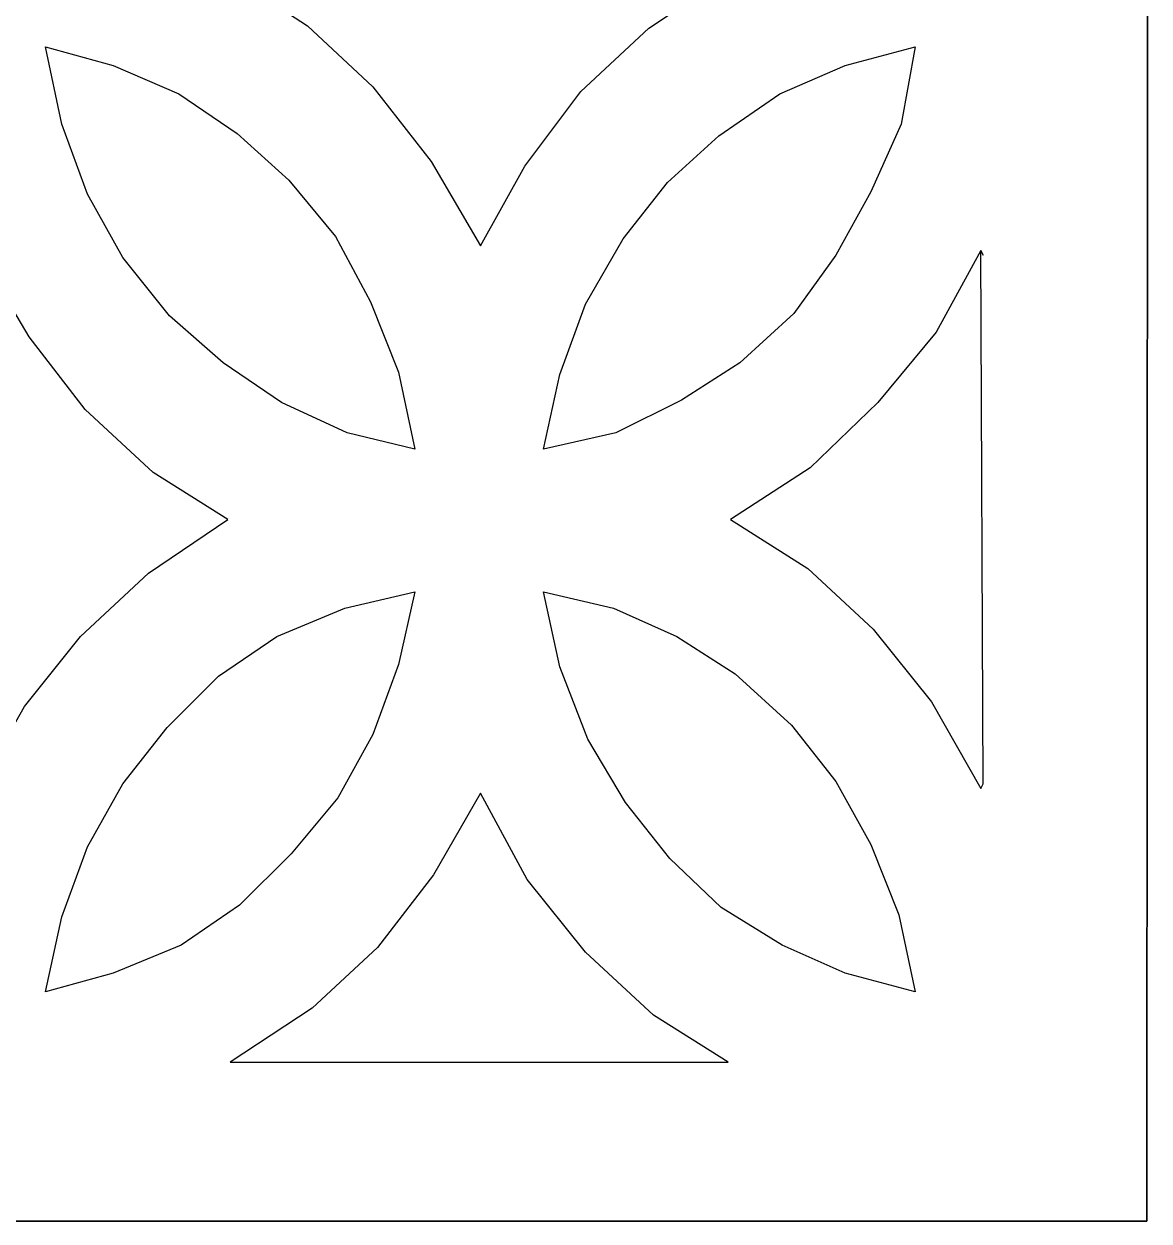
# Model space of a CAD drawing. Header units: centimetres. Extents: x -27 to -19.59, y 0.34 to 7.41.
# Drawn here: x -21.517 to -19.586, y 0.343 to 2.398 of the extents above; entities that cross this region are included whole.
import ezdxf

# ---------------------------------------------------------------- set-up
doc = ezdxf.new("R2010")
doc.units = ezdxf.units.CM
doc.header["$MEASUREMENT"] = 0
doc.layers.add('layer 1', color=7, linetype='Continuous')

msp = doc.modelspace()

# ---------------------------------------------------------------- linework, layer by layer
at = {"layer": 'layer 1', "color": 250}
for points, knots in [([(-19.58969, 0.34319), (-19.58969, 0.34319), (-26.99913, 0.34319), (-26.99913, 0.34319), (-26.99913, 0.34319), (-26.99913, 0.34319), (-26.99913, 7.40743), (-26.99913, 7.40743), (-26.99913, 7.40743), (-26.99913, 7.40743), (-19.58568, 7.40743), (-19.58568, 7.40743), (-19.58568, 7.40743), (-19.58568, 7.40743), (-19.58969, 0.34319), (-19.58969, 0.34319)], [0, 0, 0, 0, 0.2, 0.2, 0.2, 0.2, 0.4, 0.4, 0.4, 0.4, 0.6, 0.6, 0.6, 0.6, 1, 1, 1, 1]), ([(-19.58568, 7.40743), (-19.58568, 7.40743), (-19.58969, 0.34319), (-19.58969, 0.34319), (-19.58969, 0.34319), (-19.58969, 0.34319), (-19.58568, 7.40743), (-19.58568, 7.40743)], [0, 0, 0, 0, 0.3333333, 0.3333333, 0.3333333, 0.3333333, 1, 1, 1, 1]), ([(-20.31217, 2.47851), (-20.31217, 2.47851), (-20.44463, 2.39021), (-20.44463, 2.39021), (-20.44463, 2.39021), (-20.44463, 2.39021), (-20.56103, 2.28184), (-20.56103, 2.28184), (-20.56103, 2.28184), (-20.56103, 2.28184), (-20.65736, 2.15341), (-20.65736, 2.15341), (-20.65736, 2.15341), (-20.65736, 2.15341), (-20.7336, 2.01693), (-20.7336, 2.01693), (-20.7336, 2.01693), (-20.7336, 2.01693), (-20.81791, 2.16144), (-20.81791, 2.16144), (-20.81791, 2.16144), (-20.81791, 2.16144), (-20.91826, 2.28987), (-20.91826, 2.28987), (-20.91826, 2.28987), (-20.91826, 2.28987), (-21.03064, 2.39423), (-21.03064, 2.39423), (-21.03064, 2.39423), (-21.03064, 2.39423), (-21.15908, 2.47851), (-21.15908, 2.47851), (-21.15908, 2.47851), (-21.15908, 2.47851), (-21.02261, 2.56682), (-21.02261, 2.56682), (-21.02261, 2.56682), (-21.02261, 2.56682), (-20.91023, 2.67519), (-20.91023, 2.67519), (-20.91023, 2.67519), (-20.91023, 2.67519), (-20.81389, 2.80363), (-20.81389, 2.80363), (-20.81389, 2.80363), (-20.81389, 2.80363), (-20.7336, 2.9401), (-20.7336, 2.9401), (-20.7336, 2.9401), (-20.7336, 2.9401), (-20.65334, 2.7956), (-20.65334, 2.7956), (-20.65334, 2.7956), (-20.65334, 2.7956), (-20.553, 2.66716), (-20.553, 2.66716), (-20.553, 2.66716), (-20.553, 2.66716), (-20.4366, 2.56281), (-20.4366, 2.56281), (-20.4366, 2.56281), (-20.4366, 2.56281), (-20.31217, 2.47851), (-20.31217, 2.47851)], [0, 0, 0, 0, 0.0588235, 0.0588235, 0.0588235, 0.0588235, 0.1176471, 0.1176471, 0.1176471, 0.1176471, 0.1764706, 0.1764706, 0.1764706, 0.1764706, 0.2352941, 0.2352941, 0.2352941, 0.2352941, 0.2941176, 0.2941176, 0.2941176, 0.2941176, 0.3529412, 0.3529412, 0.3529412, 0.3529412, 0.4117647, 0.4117647, 0.4117647, 0.4117647, 0.4705882, 0.4705882, 0.4705882, 0.4705882, 0.5294118, 0.5294118, 0.5294118, 0.5294118, 0.5882353, 0.5882353, 0.5882353, 0.5882353, 0.6470588, 0.6470588, 0.6470588, 0.6470588, 0.7058824, 0.7058824, 0.7058824, 0.7058824, 0.7647059, 0.7647059, 0.7647059, 0.7647059, 0.8235294, 0.8235294, 0.8235294, 0.8235294, 0.8823529, 0.8823529, 0.8823529, 0.8823529, 1, 1, 1, 1]), ([(-21.48018, 2.3581), (-21.48018, 2.3581), (-21.45209, 2.22565), (-21.45209, 2.22565), (-21.45209, 2.22565), (-21.45209, 2.22565), (-21.40794, 2.10523), (-21.40794, 2.10523), (-21.40794, 2.10523), (-21.40794, 2.10523), (-21.34772, 1.99686), (-21.34772, 1.99686), (-21.34772, 1.99686), (-21.34772, 1.99686), (-21.26745, 1.89651), (-21.26745, 1.89651), (-21.26745, 1.89651), (-21.26745, 1.89651), (-21.17514, 1.81624), (-21.17514, 1.81624), (-21.17514, 1.81624), (-21.17514, 1.81624), (-21.07479, 1.74801), (-21.07479, 1.74801), (-21.07479, 1.74801), (-21.07479, 1.74801), (-20.96241, 1.69583), (-20.96241, 1.69583), (-20.96241, 1.69583), (-20.96241, 1.69583), (-20.846, 1.66773), (-20.846, 1.66773), (-20.846, 1.66773), (-20.846, 1.66773), (-20.8741, 1.80019), (-20.8741, 1.80019), (-20.8741, 1.80019), (-20.8741, 1.80019), (-20.92227, 1.9206), (-20.92227, 1.9206), (-20.92227, 1.9206), (-20.92227, 1.9206), (-20.98247, 2.03298), (-20.98247, 2.03298), (-20.98247, 2.03298), (-20.98247, 2.03298), (-21.06275, 2.12933), (-21.06275, 2.12933), (-21.06275, 2.12933), (-21.06275, 2.12933), (-21.15105, 2.20959), (-21.15105, 2.20959), (-21.15105, 2.20959), (-21.15105, 2.20959), (-21.25138, 2.27782), (-21.25138, 2.27782), (-21.25138, 2.27782), (-21.25138, 2.27782), (-21.36379, 2.32599), (-21.36379, 2.32599), (-21.36379, 2.32599), (-21.36379, 2.32599), (-21.48018, 2.3581), (-21.48018, 2.3581)], [0, 0, 0, 0, 0.0588235, 0.0588235, 0.0588235, 0.0588235, 0.1176471, 0.1176471, 0.1176471, 0.1176471, 0.1764706, 0.1764706, 0.1764706, 0.1764706, 0.2352941, 0.2352941, 0.2352941, 0.2352941, 0.2941176, 0.2941176, 0.2941176, 0.2941176, 0.3529412, 0.3529412, 0.3529412, 0.3529412, 0.4117647, 0.4117647, 0.4117647, 0.4117647, 0.4705882, 0.4705882, 0.4705882, 0.4705882, 0.5294118, 0.5294118, 0.5294118, 0.5294118, 0.5882353, 0.5882353, 0.5882353, 0.5882353, 0.6470588, 0.6470588, 0.6470588, 0.6470588, 0.7058824, 0.7058824, 0.7058824, 0.7058824, 0.7647059, 0.7647059, 0.7647059, 0.7647059, 0.8235294, 0.8235294, 0.8235294, 0.8235294, 0.8823529, 0.8823529, 0.8823529, 0.8823529, 1, 1, 1, 1]), ([(-19.98706, 2.3581), (-19.98706, 2.3581), (-20.10747, 2.32599), (-20.10747, 2.32599), (-20.10747, 2.32599), (-20.10747, 2.32599), (-20.21984, 2.27782), (-20.21984, 2.27782), (-20.21984, 2.27782), (-20.21984, 2.27782), (-20.32421, 2.20558), (-20.32421, 2.20558), (-20.32421, 2.20558), (-20.32421, 2.20558), (-20.41251, 2.1253), (-20.41251, 2.1253), (-20.41251, 2.1253), (-20.41251, 2.1253), (-20.48878, 2.02897), (-20.48878, 2.02897), (-20.48878, 2.02897), (-20.48878, 2.02897), (-20.553, 1.91659), (-20.553, 1.91659), (-20.553, 1.91659), (-20.553, 1.91659), (-20.59715, 1.79617), (-20.59715, 1.79617), (-20.59715, 1.79617), (-20.59715, 1.79617), (-20.62525, 1.66773), (-20.62525, 1.66773), (-20.62525, 1.66773), (-20.62525, 1.66773), (-20.50082, 1.69583), (-20.50082, 1.69583), (-20.50082, 1.69583), (-20.50082, 1.69583), (-20.38843, 1.75202), (-20.38843, 1.75202), (-20.38843, 1.75202), (-20.38843, 1.75202), (-20.28809, 1.81624), (-20.28809, 1.81624), (-20.28809, 1.81624), (-20.28809, 1.81624), (-20.19578, 1.90053), (-20.19578, 1.90053), (-20.19578, 1.90053), (-20.19578, 1.90053), (-20.12352, 2.00088), (-20.12352, 2.00088), (-20.12352, 2.00088), (-20.12352, 2.00088), (-20.06332, 2.10925), (-20.06332, 2.10925), (-20.06332, 2.10925), (-20.06332, 2.10925), (-20.01114, 2.22565), (-20.01114, 2.22565), (-20.01114, 2.22565), (-20.01114, 2.22565), (-19.98706, 2.3581), (-19.98706, 2.3581)], [0, 0, 0, 0, 0.0588235, 0.0588235, 0.0588235, 0.0588235, 0.1176471, 0.1176471, 0.1176471, 0.1176471, 0.1764706, 0.1764706, 0.1764706, 0.1764706, 0.2352941, 0.2352941, 0.2352941, 0.2352941, 0.2941176, 0.2941176, 0.2941176, 0.2941176, 0.3529412, 0.3529412, 0.3529412, 0.3529412, 0.4117647, 0.4117647, 0.4117647, 0.4117647, 0.4705882, 0.4705882, 0.4705882, 0.4705882, 0.5294118, 0.5294118, 0.5294118, 0.5294118, 0.5882353, 0.5882353, 0.5882353, 0.5882353, 0.6470588, 0.6470588, 0.6470588, 0.6470588, 0.7058824, 0.7058824, 0.7058824, 0.7058824, 0.7647059, 0.7647059, 0.7647059, 0.7647059, 0.8235294, 0.8235294, 0.8235294, 0.8235294, 0.8823529, 0.8823529, 0.8823529, 0.8823529, 1, 1, 1, 1]), ([(-21.59658, 2.0089), (-21.59658, 2.0089), (-21.50828, 1.86039), (-21.50828, 1.86039), (-21.50828, 1.86039), (-21.50828, 1.86039), (-21.41195, 1.73597), (-21.41195, 1.73597), (-21.41195, 1.73597), (-21.41195, 1.73597), (-21.29555, 1.62761), (-21.29555, 1.62761), (-21.29555, 1.62761), (-21.29555, 1.62761), (-21.16711, 1.54732), (-21.16711, 1.54732), (-21.16711, 1.54732), (-21.16711, 1.54732), (-21.30357, 1.455), (-21.30357, 1.455), (-21.30357, 1.455), (-21.30357, 1.455), (-21.41998, 1.34663), (-21.41998, 1.34663), (-21.41998, 1.34663), (-21.41998, 1.34663), (-21.5163, 1.22622), (-21.5163, 1.22622), (-21.5163, 1.22622), (-21.5163, 1.22622), (-21.59658, 1.08573), (-21.59658, 1.08573), (-21.59658, 1.08573), (-21.59658, 1.08573), (-21.67686, 1.23425), (-21.67686, 1.23425), (-21.67686, 1.23425), (-21.67686, 1.23425), (-21.7772, 1.35867), (-21.7772, 1.35867), (-21.7772, 1.35867), (-21.7772, 1.35867), (-21.8936, 1.46303), (-21.8936, 1.46303), (-21.8936, 1.46303), (-21.8936, 1.46303), (-22.01803, 1.54732), (-22.01803, 1.54732), (-22.01803, 1.54732), (-22.01803, 1.54732), (-21.88557, 1.63564), (-21.88557, 1.63564), (-21.88557, 1.63564), (-21.88557, 1.63564), (-21.76515, 1.74801), (-21.76515, 1.74801), (-21.76515, 1.74801), (-21.76515, 1.74801), (-21.66883, 1.86842), (-21.66883, 1.86842), (-21.66883, 1.86842), (-21.66883, 1.86842), (-21.59658, 2.0089), (-21.59658, 2.0089)], [0, 0, 0, 0, 0.0588235, 0.0588235, 0.0588235, 0.0588235, 0.1176471, 0.1176471, 0.1176471, 0.1176471, 0.1764706, 0.1764706, 0.1764706, 0.1764706, 0.2352941, 0.2352941, 0.2352941, 0.2352941, 0.2941176, 0.2941176, 0.2941176, 0.2941176, 0.3529412, 0.3529412, 0.3529412, 0.3529412, 0.4117647, 0.4117647, 0.4117647, 0.4117647, 0.4705882, 0.4705882, 0.4705882, 0.4705882, 0.5294118, 0.5294118, 0.5294118, 0.5294118, 0.5882353, 0.5882353, 0.5882353, 0.5882353, 0.6470588, 0.6470588, 0.6470588, 0.6470588, 0.7058824, 0.7058824, 0.7058824, 0.7058824, 0.7647059, 0.7647059, 0.7647059, 0.7647059, 0.8235294, 0.8235294, 0.8235294, 0.8235294, 0.8823529, 0.8823529, 0.8823529, 0.8823529, 1, 1, 1, 1]), ([(-19.87066, 2.00088), (-19.87066, 2.00088), (-19.87467, 2.0089), (-19.87467, 2.0089), (-19.87467, 2.0089), (-19.87467, 2.0089), (-19.87066, 1.09376), (-19.87066, 1.09376), (-19.87066, 1.09376), (-19.87066, 1.09376), (-19.87467, 1.08573), (-19.87467, 1.08573), (-19.87467, 1.08573), (-19.87467, 1.08573), (-19.95896, 1.23425), (-19.95896, 1.23425), (-19.95896, 1.23425), (-19.95896, 1.23425), (-20.05931, 1.35867), (-20.05931, 1.35867), (-20.05931, 1.35867), (-20.05931, 1.35867), (-20.17169, 1.46303), (-20.17169, 1.46303), (-20.17169, 1.46303), (-20.17169, 1.46303), (-20.30415, 1.54732), (-20.30415, 1.54732), (-20.30415, 1.54732), (-20.30415, 1.54732), (-20.16768, 1.63564), (-20.16768, 1.63564), (-20.16768, 1.63564), (-20.16768, 1.63564), (-20.05128, 1.74801), (-20.05128, 1.74801), (-20.05128, 1.74801), (-20.05128, 1.74801), (-19.95093, 1.86842), (-19.95093, 1.86842), (-19.95093, 1.86842), (-19.95093, 1.86842), (-19.87467, 2.0089), (-19.87467, 2.0089), (-19.87467, 2.0089), (-19.87467, 2.0089), (-19.87066, 2.00088), (-19.87066, 2.00088)], [0, 0, 0, 0, 0.0769231, 0.0769231, 0.0769231, 0.0769231, 0.1538462, 0.1538462, 0.1538462, 0.1538462, 0.2307692, 0.2307692, 0.2307692, 0.2307692, 0.3076923, 0.3076923, 0.3076923, 0.3076923, 0.3846154, 0.3846154, 0.3846154, 0.3846154, 0.4615385, 0.4615385, 0.4615385, 0.4615385, 0.5384615, 0.5384615, 0.5384615, 0.5384615, 0.6153846, 0.6153846, 0.6153846, 0.6153846, 0.6923077, 0.6923077, 0.6923077, 0.6923077, 0.7692308, 0.7692308, 0.7692308, 0.7692308, 0.8461538, 0.8461538, 0.8461538, 0.8461538, 1, 1, 1, 1]), ([(-20.846, 1.42289), (-20.846, 1.42289), (-20.96642, 1.39479), (-20.96642, 1.39479), (-20.96642, 1.39479), (-20.96642, 1.39479), (-21.08282, 1.34663), (-21.08282, 1.34663), (-21.08282, 1.34663), (-21.08282, 1.34663), (-21.18316, 1.2784), (-21.18316, 1.2784), (-21.18316, 1.2784), (-21.18316, 1.2784), (-21.27146, 1.1901), (-21.27146, 1.1901), (-21.27146, 1.1901), (-21.27146, 1.1901), (-21.34772, 1.09376), (-21.34772, 1.09376), (-21.34772, 1.09376), (-21.34772, 1.09376), (-21.40794, 0.98539), (-21.40794, 0.98539), (-21.40794, 0.98539), (-21.40794, 0.98539), (-21.45209, 0.86499), (-21.45209, 0.86499), (-21.45209, 0.86499), (-21.45209, 0.86499), (-21.48018, 0.73654), (-21.48018, 0.73654), (-21.48018, 0.73654), (-21.48018, 0.73654), (-21.36379, 0.76865), (-21.36379, 0.76865), (-21.36379, 0.76865), (-21.36379, 0.76865), (-21.24737, 0.81681), (-21.24737, 0.81681), (-21.24737, 0.81681), (-21.24737, 0.81681), (-21.14703, 0.88504), (-21.14703, 0.88504), (-21.14703, 0.88504), (-21.14703, 0.88504), (-21.05873, 0.97335), (-21.05873, 0.97335), (-21.05873, 0.97335), (-21.05873, 0.97335), (-20.97846, 1.06968), (-20.97846, 1.06968), (-20.97846, 1.06968), (-20.97846, 1.06968), (-20.91826, 1.17805), (-20.91826, 1.17805), (-20.91826, 1.17805), (-20.91826, 1.17805), (-20.8741, 1.29846), (-20.8741, 1.29846), (-20.8741, 1.29846), (-20.8741, 1.29846), (-20.846, 1.42289), (-20.846, 1.42289)], [0, 0, 0, 0, 0.0588235, 0.0588235, 0.0588235, 0.0588235, 0.1176471, 0.1176471, 0.1176471, 0.1176471, 0.1764706, 0.1764706, 0.1764706, 0.1764706, 0.2352941, 0.2352941, 0.2352941, 0.2352941, 0.2941176, 0.2941176, 0.2941176, 0.2941176, 0.3529412, 0.3529412, 0.3529412, 0.3529412, 0.4117647, 0.4117647, 0.4117647, 0.4117647, 0.4705882, 0.4705882, 0.4705882, 0.4705882, 0.5294118, 0.5294118, 0.5294118, 0.5294118, 0.5882353, 0.5882353, 0.5882353, 0.5882353, 0.6470588, 0.6470588, 0.6470588, 0.6470588, 0.7058824, 0.7058824, 0.7058824, 0.7058824, 0.7647059, 0.7647059, 0.7647059, 0.7647059, 0.8235294, 0.8235294, 0.8235294, 0.8235294, 0.8823529, 0.8823529, 0.8823529, 0.8823529, 1, 1, 1, 1]), ([(-20.62525, 1.42289), (-20.62525, 1.42289), (-20.59715, 1.29445), (-20.59715, 1.29445), (-20.59715, 1.29445), (-20.59715, 1.29445), (-20.54899, 1.17002), (-20.54899, 1.17002), (-20.54899, 1.17002), (-20.54899, 1.17002), (-20.48477, 1.06165), (-20.48477, 1.06165), (-20.48477, 1.06165), (-20.48477, 1.06165), (-20.40851, 0.96532), (-20.40851, 0.96532), (-20.40851, 0.96532), (-20.40851, 0.96532), (-20.3202, 0.88105), (-20.3202, 0.88105), (-20.3202, 0.88105), (-20.3202, 0.88105), (-20.21583, 0.81681), (-20.21583, 0.81681), (-20.21583, 0.81681), (-20.21583, 0.81681), (-20.10747, 0.76865), (-20.10747, 0.76865), (-20.10747, 0.76865), (-20.10747, 0.76865), (-19.98706, 0.73654), (-19.98706, 0.73654), (-19.98706, 0.73654), (-19.98706, 0.73654), (-20.01516, 0.86899), (-20.01516, 0.86899), (-20.01516, 0.86899), (-20.01516, 0.86899), (-20.06332, 0.98941), (-20.06332, 0.98941), (-20.06332, 0.98941), (-20.06332, 0.98941), (-20.12352, 1.09778), (-20.12352, 1.09778), (-20.12352, 1.09778), (-20.12352, 1.09778), (-20.19979, 1.1941), (-20.19979, 1.1941), (-20.19979, 1.1941), (-20.19979, 1.1941), (-20.29612, 1.28241), (-20.29612, 1.28241), (-20.29612, 1.28241), (-20.29612, 1.28241), (-20.39647, 1.34663), (-20.39647, 1.34663), (-20.39647, 1.34663), (-20.39647, 1.34663), (-20.50484, 1.39479), (-20.50484, 1.39479), (-20.50484, 1.39479), (-20.50484, 1.39479), (-20.62525, 1.42289), (-20.62525, 1.42289)], [0, 0, 0, 0, 0.0588235, 0.0588235, 0.0588235, 0.0588235, 0.1176471, 0.1176471, 0.1176471, 0.1176471, 0.1764706, 0.1764706, 0.1764706, 0.1764706, 0.2352941, 0.2352941, 0.2352941, 0.2352941, 0.2941176, 0.2941176, 0.2941176, 0.2941176, 0.3529412, 0.3529412, 0.3529412, 0.3529412, 0.4117647, 0.4117647, 0.4117647, 0.4117647, 0.4705882, 0.4705882, 0.4705882, 0.4705882, 0.5294118, 0.5294118, 0.5294118, 0.5294118, 0.5882353, 0.5882353, 0.5882353, 0.5882353, 0.6470588, 0.6470588, 0.6470588, 0.6470588, 0.7058824, 0.7058824, 0.7058824, 0.7058824, 0.7647059, 0.7647059, 0.7647059, 0.7647059, 0.8235294, 0.8235294, 0.8235294, 0.8235294, 0.8823529, 0.8823529, 0.8823529, 0.8823529, 1, 1, 1, 1]), ([(-21.1631, 0.61612), (-21.1631, 0.61612), (-21.02261, 0.70844), (-21.02261, 0.70844), (-21.02261, 0.70844), (-21.02261, 0.70844), (-20.91023, 0.8128), (-20.91023, 0.8128), (-20.91023, 0.8128), (-20.91023, 0.8128), (-20.81389, 0.93722), (-20.81389, 0.93722), (-20.81389, 0.93722), (-20.81389, 0.93722), (-20.7336, 1.07771), (-20.7336, 1.07771), (-20.7336, 1.07771), (-20.7336, 1.07771), (-20.65334, 0.92919), (-20.65334, 0.92919), (-20.65334, 0.92919), (-20.65334, 0.92919), (-20.553, 0.80477), (-20.553, 0.80477), (-20.553, 0.80477), (-20.553, 0.80477), (-20.4366, 0.6964), (-20.4366, 0.6964), (-20.4366, 0.6964), (-20.4366, 0.6964), (-20.30816, 0.61612), (-20.30816, 0.61612), (-20.30816, 0.61612), (-20.30816, 0.61612), (-21.1631, 0.61612), (-21.1631, 0.61612)], [0, 0, 0, 0, 0.1, 0.1, 0.1, 0.1, 0.2, 0.2, 0.2, 0.2, 0.3, 0.3, 0.3, 0.3, 0.4, 0.4, 0.4, 0.4, 0.5, 0.5, 0.5, 0.5, 0.6, 0.6, 0.6, 0.6, 0.7, 0.7, 0.7, 0.7, 0.8, 0.8, 0.8, 0.8, 1, 1, 1, 1])]:
    msp.add_open_spline(points, degree=3, knots=knots, dxfattribs=at)
at = {"layer": 'layer 1', "color": 250, "lineweight": 30}
for points, knots in [([(-19.58969, 0.34319), (-19.58969, 0.34319), (-26.99913, 0.34319), (-26.99913, 0.34319), (-26.99913, 0.34319), (-26.99913, 0.34319), (-26.99913, 7.40743), (-26.99913, 7.40743), (-26.99913, 7.40743), (-26.99913, 7.40743), (-19.58568, 7.40743), (-19.58568, 7.40743)], [0, 0, 0, 0, 0.25, 0.25, 0.25, 0.25, 0.5, 0.5, 0.5, 0.5, 1, 1, 1, 1]), ([(-20.31217, 2.47851), (-20.31217, 2.47851), (-20.44463, 2.39021), (-20.44463, 2.39021), (-20.44463, 2.39021), (-20.44463, 2.39021), (-20.56103, 2.28184), (-20.56103, 2.28184), (-20.56103, 2.28184), (-20.56103, 2.28184), (-20.65736, 2.15341), (-20.65736, 2.15341), (-20.65736, 2.15341), (-20.65736, 2.15341), (-20.7336, 2.01693), (-20.7336, 2.01693), (-20.7336, 2.01693), (-20.7336, 2.01693), (-20.81791, 2.16144), (-20.81791, 2.16144), (-20.81791, 2.16144), (-20.81791, 2.16144), (-20.91826, 2.28987), (-20.91826, 2.28987), (-20.91826, 2.28987), (-20.91826, 2.28987), (-21.03064, 2.39423), (-21.03064, 2.39423), (-21.03064, 2.39423), (-21.03064, 2.39423), (-21.15908, 2.47851), (-21.15908, 2.47851), (-21.15908, 2.47851), (-21.15908, 2.47851), (-21.02261, 2.56682), (-21.02261, 2.56682), (-21.02261, 2.56682), (-21.02261, 2.56682), (-20.91023, 2.67519), (-20.91023, 2.67519), (-20.91023, 2.67519), (-20.91023, 2.67519), (-20.81389, 2.80363), (-20.81389, 2.80363), (-20.81389, 2.80363), (-20.81389, 2.80363), (-20.7336, 2.9401), (-20.7336, 2.9401), (-20.7336, 2.9401), (-20.7336, 2.9401), (-20.65334, 2.7956), (-20.65334, 2.7956), (-20.65334, 2.7956), (-20.65334, 2.7956), (-20.553, 2.66716), (-20.553, 2.66716), (-20.553, 2.66716), (-20.553, 2.66716), (-20.4366, 2.56281), (-20.4366, 2.56281), (-20.4366, 2.56281), (-20.4366, 2.56281), (-20.31217, 2.47851), (-20.31217, 2.47851)], [0, 0, 0, 0, 0.0588235, 0.0588235, 0.0588235, 0.0588235, 0.1176471, 0.1176471, 0.1176471, 0.1176471, 0.1764706, 0.1764706, 0.1764706, 0.1764706, 0.2352941, 0.2352941, 0.2352941, 0.2352941, 0.2941176, 0.2941176, 0.2941176, 0.2941176, 0.3529412, 0.3529412, 0.3529412, 0.3529412, 0.4117647, 0.4117647, 0.4117647, 0.4117647, 0.4705882, 0.4705882, 0.4705882, 0.4705882, 0.5294118, 0.5294118, 0.5294118, 0.5294118, 0.5882353, 0.5882353, 0.5882353, 0.5882353, 0.6470588, 0.6470588, 0.6470588, 0.6470588, 0.7058824, 0.7058824, 0.7058824, 0.7058824, 0.7647059, 0.7647059, 0.7647059, 0.7647059, 0.8235294, 0.8235294, 0.8235294, 0.8235294, 0.8823529, 0.8823529, 0.8823529, 0.8823529, 1, 1, 1, 1]), ([(-21.48018, 2.3581), (-21.48018, 2.3581), (-21.45209, 2.22565), (-21.45209, 2.22565), (-21.45209, 2.22565), (-21.45209, 2.22565), (-21.40794, 2.10523), (-21.40794, 2.10523), (-21.40794, 2.10523), (-21.40794, 2.10523), (-21.34772, 1.99686), (-21.34772, 1.99686), (-21.34772, 1.99686), (-21.34772, 1.99686), (-21.26745, 1.89651), (-21.26745, 1.89651), (-21.26745, 1.89651), (-21.26745, 1.89651), (-21.17514, 1.81624), (-21.17514, 1.81624), (-21.17514, 1.81624), (-21.17514, 1.81624), (-21.07479, 1.74801), (-21.07479, 1.74801), (-21.07479, 1.74801), (-21.07479, 1.74801), (-20.96241, 1.69583), (-20.96241, 1.69583), (-20.96241, 1.69583), (-20.96241, 1.69583), (-20.846, 1.66773), (-20.846, 1.66773), (-20.846, 1.66773), (-20.846, 1.66773), (-20.8741, 1.80019), (-20.8741, 1.80019), (-20.8741, 1.80019), (-20.8741, 1.80019), (-20.92227, 1.9206), (-20.92227, 1.9206), (-20.92227, 1.9206), (-20.92227, 1.9206), (-20.98247, 2.03298), (-20.98247, 2.03298), (-20.98247, 2.03298), (-20.98247, 2.03298), (-21.06275, 2.12933), (-21.06275, 2.12933), (-21.06275, 2.12933), (-21.06275, 2.12933), (-21.15105, 2.20959), (-21.15105, 2.20959), (-21.15105, 2.20959), (-21.15105, 2.20959), (-21.25138, 2.27782), (-21.25138, 2.27782), (-21.25138, 2.27782), (-21.25138, 2.27782), (-21.36379, 2.32599), (-21.36379, 2.32599), (-21.36379, 2.32599), (-21.36379, 2.32599), (-21.48018, 2.3581), (-21.48018, 2.3581)], [0, 0, 0, 0, 0.0588235, 0.0588235, 0.0588235, 0.0588235, 0.1176471, 0.1176471, 0.1176471, 0.1176471, 0.1764706, 0.1764706, 0.1764706, 0.1764706, 0.2352941, 0.2352941, 0.2352941, 0.2352941, 0.2941176, 0.2941176, 0.2941176, 0.2941176, 0.3529412, 0.3529412, 0.3529412, 0.3529412, 0.4117647, 0.4117647, 0.4117647, 0.4117647, 0.4705882, 0.4705882, 0.4705882, 0.4705882, 0.5294118, 0.5294118, 0.5294118, 0.5294118, 0.5882353, 0.5882353, 0.5882353, 0.5882353, 0.6470588, 0.6470588, 0.6470588, 0.6470588, 0.7058824, 0.7058824, 0.7058824, 0.7058824, 0.7647059, 0.7647059, 0.7647059, 0.7647059, 0.8235294, 0.8235294, 0.8235294, 0.8235294, 0.8823529, 0.8823529, 0.8823529, 0.8823529, 1, 1, 1, 1]), ([(-19.98706, 2.3581), (-19.98706, 2.3581), (-20.10747, 2.32599), (-20.10747, 2.32599), (-20.10747, 2.32599), (-20.10747, 2.32599), (-20.21984, 2.27782), (-20.21984, 2.27782), (-20.21984, 2.27782), (-20.21984, 2.27782), (-20.32421, 2.20558), (-20.32421, 2.20558), (-20.32421, 2.20558), (-20.32421, 2.20558), (-20.41251, 2.1253), (-20.41251, 2.1253), (-20.41251, 2.1253), (-20.41251, 2.1253), (-20.48878, 2.02897), (-20.48878, 2.02897), (-20.48878, 2.02897), (-20.48878, 2.02897), (-20.553, 1.91659), (-20.553, 1.91659), (-20.553, 1.91659), (-20.553, 1.91659), (-20.59715, 1.79617), (-20.59715, 1.79617), (-20.59715, 1.79617), (-20.59715, 1.79617), (-20.62525, 1.66773), (-20.62525, 1.66773), (-20.62525, 1.66773), (-20.62525, 1.66773), (-20.50082, 1.69583), (-20.50082, 1.69583), (-20.50082, 1.69583), (-20.50082, 1.69583), (-20.38843, 1.75202), (-20.38843, 1.75202), (-20.38843, 1.75202), (-20.38843, 1.75202), (-20.28809, 1.81624), (-20.28809, 1.81624), (-20.28809, 1.81624), (-20.28809, 1.81624), (-20.19578, 1.90053), (-20.19578, 1.90053), (-20.19578, 1.90053), (-20.19578, 1.90053), (-20.12352, 2.00088), (-20.12352, 2.00088), (-20.12352, 2.00088), (-20.12352, 2.00088), (-20.06332, 2.10925), (-20.06332, 2.10925), (-20.06332, 2.10925), (-20.06332, 2.10925), (-20.01114, 2.22565), (-20.01114, 2.22565), (-20.01114, 2.22565), (-20.01114, 2.22565), (-19.98706, 2.3581), (-19.98706, 2.3581)], [0, 0, 0, 0, 0.0588235, 0.0588235, 0.0588235, 0.0588235, 0.1176471, 0.1176471, 0.1176471, 0.1176471, 0.1764706, 0.1764706, 0.1764706, 0.1764706, 0.2352941, 0.2352941, 0.2352941, 0.2352941, 0.2941176, 0.2941176, 0.2941176, 0.2941176, 0.3529412, 0.3529412, 0.3529412, 0.3529412, 0.4117647, 0.4117647, 0.4117647, 0.4117647, 0.4705882, 0.4705882, 0.4705882, 0.4705882, 0.5294118, 0.5294118, 0.5294118, 0.5294118, 0.5882353, 0.5882353, 0.5882353, 0.5882353, 0.6470588, 0.6470588, 0.6470588, 0.6470588, 0.7058824, 0.7058824, 0.7058824, 0.7058824, 0.7647059, 0.7647059, 0.7647059, 0.7647059, 0.8235294, 0.8235294, 0.8235294, 0.8235294, 0.8823529, 0.8823529, 0.8823529, 0.8823529, 1, 1, 1, 1]), ([(-21.59658, 2.0089), (-21.59658, 2.0089), (-21.50828, 1.86039), (-21.50828, 1.86039), (-21.50828, 1.86039), (-21.50828, 1.86039), (-21.41195, 1.73597), (-21.41195, 1.73597), (-21.41195, 1.73597), (-21.41195, 1.73597), (-21.29555, 1.62761), (-21.29555, 1.62761), (-21.29555, 1.62761), (-21.29555, 1.62761), (-21.16711, 1.54732), (-21.16711, 1.54732), (-21.16711, 1.54732), (-21.16711, 1.54732), (-21.30357, 1.455), (-21.30357, 1.455), (-21.30357, 1.455), (-21.30357, 1.455), (-21.41998, 1.34663), (-21.41998, 1.34663), (-21.41998, 1.34663), (-21.41998, 1.34663), (-21.5163, 1.22622), (-21.5163, 1.22622), (-21.5163, 1.22622), (-21.5163, 1.22622), (-21.59658, 1.08573), (-21.59658, 1.08573), (-21.59658, 1.08573), (-21.59658, 1.08573), (-21.67686, 1.23425), (-21.67686, 1.23425), (-21.67686, 1.23425), (-21.67686, 1.23425), (-21.7772, 1.35867), (-21.7772, 1.35867), (-21.7772, 1.35867), (-21.7772, 1.35867), (-21.8936, 1.46303), (-21.8936, 1.46303), (-21.8936, 1.46303), (-21.8936, 1.46303), (-22.01803, 1.54732), (-22.01803, 1.54732), (-22.01803, 1.54732), (-22.01803, 1.54732), (-21.88557, 1.63564), (-21.88557, 1.63564), (-21.88557, 1.63564), (-21.88557, 1.63564), (-21.76515, 1.74801), (-21.76515, 1.74801), (-21.76515, 1.74801), (-21.76515, 1.74801), (-21.66883, 1.86842), (-21.66883, 1.86842), (-21.66883, 1.86842), (-21.66883, 1.86842), (-21.59658, 2.0089), (-21.59658, 2.0089)], [0, 0, 0, 0, 0.0588235, 0.0588235, 0.0588235, 0.0588235, 0.1176471, 0.1176471, 0.1176471, 0.1176471, 0.1764706, 0.1764706, 0.1764706, 0.1764706, 0.2352941, 0.2352941, 0.2352941, 0.2352941, 0.2941176, 0.2941176, 0.2941176, 0.2941176, 0.3529412, 0.3529412, 0.3529412, 0.3529412, 0.4117647, 0.4117647, 0.4117647, 0.4117647, 0.4705882, 0.4705882, 0.4705882, 0.4705882, 0.5294118, 0.5294118, 0.5294118, 0.5294118, 0.5882353, 0.5882353, 0.5882353, 0.5882353, 0.6470588, 0.6470588, 0.6470588, 0.6470588, 0.7058824, 0.7058824, 0.7058824, 0.7058824, 0.7647059, 0.7647059, 0.7647059, 0.7647059, 0.8235294, 0.8235294, 0.8235294, 0.8235294, 0.8823529, 0.8823529, 0.8823529, 0.8823529, 1, 1, 1, 1]), ([(-19.87066, 2.00088), (-19.87066, 2.00088), (-19.87467, 2.0089), (-19.87467, 2.0089), (-19.87467, 2.0089), (-19.87467, 2.0089), (-19.87066, 1.09376), (-19.87066, 1.09376), (-19.87066, 1.09376), (-19.87066, 1.09376), (-19.87467, 1.08573), (-19.87467, 1.08573), (-19.87467, 1.08573), (-19.87467, 1.08573), (-19.95896, 1.23425), (-19.95896, 1.23425), (-19.95896, 1.23425), (-19.95896, 1.23425), (-20.05931, 1.35867), (-20.05931, 1.35867), (-20.05931, 1.35867), (-20.05931, 1.35867), (-20.17169, 1.46303), (-20.17169, 1.46303), (-20.17169, 1.46303), (-20.17169, 1.46303), (-20.30415, 1.54732), (-20.30415, 1.54732), (-20.30415, 1.54732), (-20.30415, 1.54732), (-20.16768, 1.63564), (-20.16768, 1.63564), (-20.16768, 1.63564), (-20.16768, 1.63564), (-20.05128, 1.74801), (-20.05128, 1.74801), (-20.05128, 1.74801), (-20.05128, 1.74801), (-19.95093, 1.86842), (-19.95093, 1.86842), (-19.95093, 1.86842), (-19.95093, 1.86842), (-19.87467, 2.0089), (-19.87467, 2.0089), (-19.87467, 2.0089), (-19.87467, 2.0089), (-19.87066, 2.00088), (-19.87066, 2.00088)], [0, 0, 0, 0, 0.0769231, 0.0769231, 0.0769231, 0.0769231, 0.1538462, 0.1538462, 0.1538462, 0.1538462, 0.2307692, 0.2307692, 0.2307692, 0.2307692, 0.3076923, 0.3076923, 0.3076923, 0.3076923, 0.3846154, 0.3846154, 0.3846154, 0.3846154, 0.4615385, 0.4615385, 0.4615385, 0.4615385, 0.5384615, 0.5384615, 0.5384615, 0.5384615, 0.6153846, 0.6153846, 0.6153846, 0.6153846, 0.6923077, 0.6923077, 0.6923077, 0.6923077, 0.7692308, 0.7692308, 0.7692308, 0.7692308, 0.8461538, 0.8461538, 0.8461538, 0.8461538, 1, 1, 1, 1]), ([(-20.846, 1.42289), (-20.846, 1.42289), (-20.96642, 1.39479), (-20.96642, 1.39479), (-20.96642, 1.39479), (-20.96642, 1.39479), (-21.08282, 1.34663), (-21.08282, 1.34663), (-21.08282, 1.34663), (-21.08282, 1.34663), (-21.18316, 1.2784), (-21.18316, 1.2784), (-21.18316, 1.2784), (-21.18316, 1.2784), (-21.27146, 1.1901), (-21.27146, 1.1901), (-21.27146, 1.1901), (-21.27146, 1.1901), (-21.34772, 1.09376), (-21.34772, 1.09376), (-21.34772, 1.09376), (-21.34772, 1.09376), (-21.40794, 0.98539), (-21.40794, 0.98539), (-21.40794, 0.98539), (-21.40794, 0.98539), (-21.45209, 0.86499), (-21.45209, 0.86499), (-21.45209, 0.86499), (-21.45209, 0.86499), (-21.48018, 0.73654), (-21.48018, 0.73654), (-21.48018, 0.73654), (-21.48018, 0.73654), (-21.36379, 0.76865), (-21.36379, 0.76865), (-21.36379, 0.76865), (-21.36379, 0.76865), (-21.24737, 0.81681), (-21.24737, 0.81681), (-21.24737, 0.81681), (-21.24737, 0.81681), (-21.14703, 0.88504), (-21.14703, 0.88504), (-21.14703, 0.88504), (-21.14703, 0.88504), (-21.05873, 0.97335), (-21.05873, 0.97335), (-21.05873, 0.97335), (-21.05873, 0.97335), (-20.97846, 1.06968), (-20.97846, 1.06968), (-20.97846, 1.06968), (-20.97846, 1.06968), (-20.91826, 1.17805), (-20.91826, 1.17805), (-20.91826, 1.17805), (-20.91826, 1.17805), (-20.8741, 1.29846), (-20.8741, 1.29846), (-20.8741, 1.29846), (-20.8741, 1.29846), (-20.846, 1.42289), (-20.846, 1.42289)], [0, 0, 0, 0, 0.0588235, 0.0588235, 0.0588235, 0.0588235, 0.1176471, 0.1176471, 0.1176471, 0.1176471, 0.1764706, 0.1764706, 0.1764706, 0.1764706, 0.2352941, 0.2352941, 0.2352941, 0.2352941, 0.2941176, 0.2941176, 0.2941176, 0.2941176, 0.3529412, 0.3529412, 0.3529412, 0.3529412, 0.4117647, 0.4117647, 0.4117647, 0.4117647, 0.4705882, 0.4705882, 0.4705882, 0.4705882, 0.5294118, 0.5294118, 0.5294118, 0.5294118, 0.5882353, 0.5882353, 0.5882353, 0.5882353, 0.6470588, 0.6470588, 0.6470588, 0.6470588, 0.7058824, 0.7058824, 0.7058824, 0.7058824, 0.7647059, 0.7647059, 0.7647059, 0.7647059, 0.8235294, 0.8235294, 0.8235294, 0.8235294, 0.8823529, 0.8823529, 0.8823529, 0.8823529, 1, 1, 1, 1]), ([(-20.62525, 1.42289), (-20.62525, 1.42289), (-20.59715, 1.29445), (-20.59715, 1.29445), (-20.59715, 1.29445), (-20.59715, 1.29445), (-20.54899, 1.17002), (-20.54899, 1.17002), (-20.54899, 1.17002), (-20.54899, 1.17002), (-20.48477, 1.06165), (-20.48477, 1.06165), (-20.48477, 1.06165), (-20.48477, 1.06165), (-20.40851, 0.96532), (-20.40851, 0.96532), (-20.40851, 0.96532), (-20.40851, 0.96532), (-20.3202, 0.88105), (-20.3202, 0.88105), (-20.3202, 0.88105), (-20.3202, 0.88105), (-20.21583, 0.81681), (-20.21583, 0.81681), (-20.21583, 0.81681), (-20.21583, 0.81681), (-20.10747, 0.76865), (-20.10747, 0.76865), (-20.10747, 0.76865), (-20.10747, 0.76865), (-19.98706, 0.73654), (-19.98706, 0.73654), (-19.98706, 0.73654), (-19.98706, 0.73654), (-20.01516, 0.86899), (-20.01516, 0.86899), (-20.01516, 0.86899), (-20.01516, 0.86899), (-20.06332, 0.98941), (-20.06332, 0.98941), (-20.06332, 0.98941), (-20.06332, 0.98941), (-20.12352, 1.09778), (-20.12352, 1.09778), (-20.12352, 1.09778), (-20.12352, 1.09778), (-20.19979, 1.1941), (-20.19979, 1.1941), (-20.19979, 1.1941), (-20.19979, 1.1941), (-20.29612, 1.28241), (-20.29612, 1.28241), (-20.29612, 1.28241), (-20.29612, 1.28241), (-20.39647, 1.34663), (-20.39647, 1.34663), (-20.39647, 1.34663), (-20.39647, 1.34663), (-20.50484, 1.39479), (-20.50484, 1.39479), (-20.50484, 1.39479), (-20.50484, 1.39479), (-20.62525, 1.42289), (-20.62525, 1.42289)], [0, 0, 0, 0, 0.0588235, 0.0588235, 0.0588235, 0.0588235, 0.1176471, 0.1176471, 0.1176471, 0.1176471, 0.1764706, 0.1764706, 0.1764706, 0.1764706, 0.2352941, 0.2352941, 0.2352941, 0.2352941, 0.2941176, 0.2941176, 0.2941176, 0.2941176, 0.3529412, 0.3529412, 0.3529412, 0.3529412, 0.4117647, 0.4117647, 0.4117647, 0.4117647, 0.4705882, 0.4705882, 0.4705882, 0.4705882, 0.5294118, 0.5294118, 0.5294118, 0.5294118, 0.5882353, 0.5882353, 0.5882353, 0.5882353, 0.6470588, 0.6470588, 0.6470588, 0.6470588, 0.7058824, 0.7058824, 0.7058824, 0.7058824, 0.7647059, 0.7647059, 0.7647059, 0.7647059, 0.8235294, 0.8235294, 0.8235294, 0.8235294, 0.8823529, 0.8823529, 0.8823529, 0.8823529, 1, 1, 1, 1]), ([(-21.1631, 0.61612), (-21.1631, 0.61612), (-21.02261, 0.70844), (-21.02261, 0.70844), (-21.02261, 0.70844), (-21.02261, 0.70844), (-20.91023, 0.8128), (-20.91023, 0.8128), (-20.91023, 0.8128), (-20.91023, 0.8128), (-20.81389, 0.93722), (-20.81389, 0.93722), (-20.81389, 0.93722), (-20.81389, 0.93722), (-20.7336, 1.07771), (-20.7336, 1.07771), (-20.7336, 1.07771), (-20.7336, 1.07771), (-20.65334, 0.92919), (-20.65334, 0.92919), (-20.65334, 0.92919), (-20.65334, 0.92919), (-20.553, 0.80477), (-20.553, 0.80477), (-20.553, 0.80477), (-20.553, 0.80477), (-20.4366, 0.6964), (-20.4366, 0.6964), (-20.4366, 0.6964), (-20.4366, 0.6964), (-20.30816, 0.61612), (-20.30816, 0.61612), (-20.30816, 0.61612), (-20.30816, 0.61612), (-21.1631, 0.61612), (-21.1631, 0.61612)], [0, 0, 0, 0, 0.1, 0.1, 0.1, 0.1, 0.2, 0.2, 0.2, 0.2, 0.3, 0.3, 0.3, 0.3, 0.4, 0.4, 0.4, 0.4, 0.5, 0.5, 0.5, 0.5, 0.6, 0.6, 0.6, 0.6, 0.7, 0.7, 0.7, 0.7, 0.8, 0.8, 0.8, 0.8, 1, 1, 1, 1])]:
    msp.add_open_spline(points, degree=3, knots=knots, dxfattribs=at)
msp.add_open_spline([(-19.58568, 7.40743), (-19.58568, 7.40743), (-19.58969, 0.34319), (-19.58969, 0.34319)], degree=3, dxfattribs=at)

doc.saveas('drawing.dxf')
